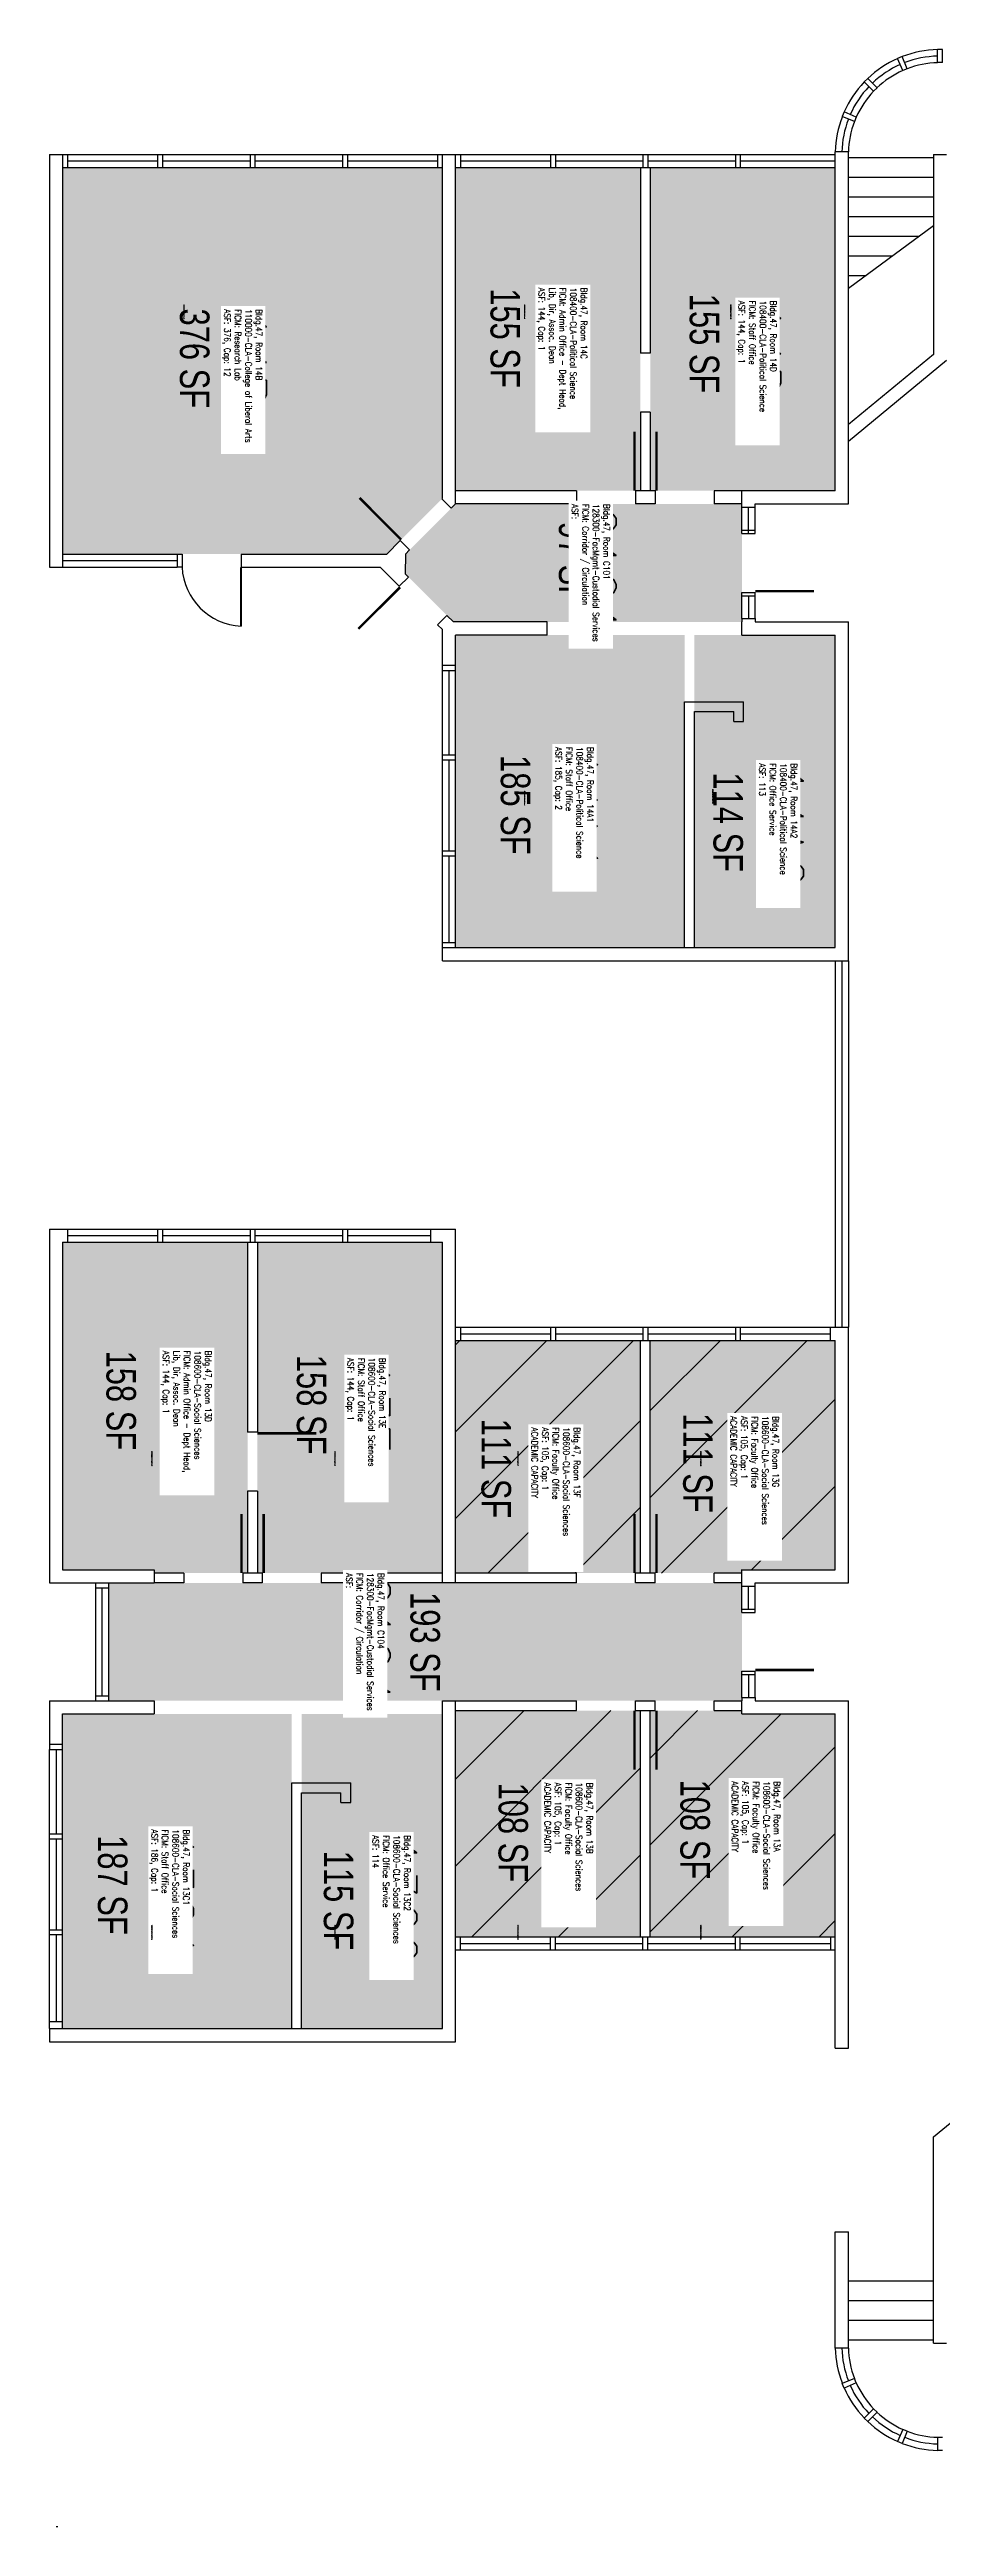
# Model space of a CAD drawing. Header units: inches. Extents: x -4 to 1564, y 0 to 1512.
# Drawn here: x -4 to 542, y 0 to 1512 of the extents above; entities that cross this region are included whole.
import ezdxf
from ezdxf.enums import TextEntityAlignment as Align

# ---------------------------------------------------------------- set-up
doc = ezdxf.new("R2010")
doc.units = ezdxf.units.IN
doc.header["$LTSCALE"] = 0.25
doc.header["$MEASUREMENT"] = 0
for name, color, linetype in [('A-DOOR', 2, 'CONTINUOUS'), ('A-FLOR', 3, 'CONTINUOUS'), ('A-GLAZ', 1, 'CONTINUOUS'), ('A-GLAZ-SILL', 2, 'CONTINUOUS'), ('A-IDEN-CNUM', 7, 'CONTINUOUS'), ('A-IDEN-RNUM', 7, 'CONTINUOUS'), ('A-IDEN-SNUM', 4, 'CONTINUOUS'), ('A-IDEN-VNUM', 4, 'CONTINUOUS'), ('A-WALL', 5, 'CONTINUOUS'), ('AREA-TEXT', 3, 'CONTINUOUS'), ('Rooms-Capacity', 4, 'CONTINUOUS'), ('Rooms-Category-Color', 7, 'CONTINUOUS'), ('Rooms-College-Color', 7, 'CONTINUOUS'), ('Rooms-Department-Color', 7, 'CONTINUOUS'), ('Rooms-Division-Color', 7, 'CONTINUOUS'), ('Rooms-Information', 7, 'CONTINUOUS')]:
    doc.layers.add(name, color=color, linetype=linetype)
doc.styles.add('AREA', font='arial.ttf', dxfattribs={"width": 0.75, "height": 18})
doc.styles.add('ROOMSNUMBER', font='txt.shx', dxfattribs={"height": 0.03})
doc.styles.add('ROOMVNUMBER', font='simplex.shx', dxfattribs={"width": 0.85})

msp = doc.modelspace()

# ---------------------------------------------------------------- hatches: boundary and pattern name
at = {"layer": 'Rooms-Capacity'}
h = msp.add_hatch(dxfattribs=at)
h.set_pattern_fill('ANSI31', color=256, scale=300, style=0)
h.paths.add_polyline_path([(357, 724), (305, 724), (302, 724), (247, 724), (244, 724), (244, 582), (354, 582), (357, 582)])
h = msp.add_hatch(dxfattribs=at)
h.set_pattern_fill('ANSI31', color=256, scale=300, style=0)
h.paths.add_polyline_path([(476, 724), (473, 724), (418, 724), (415, 724), (363, 724), (363, 582), (366, 582), (419, 582), (419, 584), (476, 584)])
h = msp.add_hatch(dxfattribs=at)
h.set_pattern_fill('ANSI31', color=256, scale=300, style=0)
h.paths.add_polyline_path([(357, 498), (354, 498), (244, 498), (244, 360), (247, 360), (302, 360), (305, 360), (357, 360)])
h = msp.add_hatch(dxfattribs=at)
h.set_pattern_fill('ANSI31', color=256, scale=300, style=0)
h.paths.add_polyline_path([(476, 496), (419, 496), (419, 498), (366, 498), (363, 498), (363, 360), (415, 360), (418, 360), (473, 360), (476, 360)])
at = {"layer": 'Rooms-Category-Color', "true_color": 0xe3f498}
msp.add_hatch(color=61, dxfattribs=at).paths.add_polyline_path([(236, 1440), (233, 1440), (178, 1440), (175, 1440), (121.5, 1440), (118.5, 1440), (65, 1440), (62, 1440), (7, 1440), (4, 1440), (4, 1204), (77, 1204), (77, 1204), (202, 1204), (236, 1238)])
at = {"layer": 'Rooms-Category-Color', "true_color": 0xfa9ba3}
for points in [[(357, 1440), (305, 1440), (302, 1440), (247, 1440), (244, 1440), (244, 1242.7), (354, 1242.7), (357, 1242.7)], [(476, 1440), (418, 1440), (415, 1440), (363, 1440), (363, 1290.7), (363, 1242.7), (366, 1242.7), (476, 1242.7)], [(244, 1136), (244, 1133), (244, 1081.4), (244, 1078.4), (244, 1022.9), (244, 1019.9), (244, 966.9), (244, 963.9), (384, 963.9), (384, 1154.6), (244, 1154.6)], [(390, 963.9), (476, 963.9), (476, 1154.6), (419, 1154.6), (390, 1154.6)], [(117, 784), (65, 784), (62, 784), (7, 784), (4, 784), (4, 584), (60, 584), (60, 582), (114, 582), (117, 582), (117, 632), (117, 632)], [(236, 784), (229, 784), (178, 784), (175, 784), (123, 784), (123, 632), (123, 582), (126, 582), (236, 582)], [(357, 724), (305, 724), (302, 724), (247, 724), (244, 724), (244, 582), (354, 582), (357, 582)], [(476, 724), (473, 724), (418, 724), (415, 724), (363, 724), (363, 582), (366, 582), (419, 582), (419, 584), (476, 584)], [(4, 474.3), (4, 422.8), (4, 419.8), (4, 364.3), (4, 361.3), (4, 308.3), (4, 303.9), (144, 303.9), (144, 496), (4, 496)], [(236, 303.9), (236, 496), (150, 496), (150, 303.9)], [(357, 498), (354, 498), (244, 498), (244, 360), (247, 360), (302, 360), (305, 360), (357, 360)], [(476, 496), (419, 496), (419, 498), (366, 498), (363, 498), (363, 360), (415, 360), (418, 360), (473, 360), (476, 360)]]:
    msp.add_hatch(color=241, dxfattribs=at).paths.add_polyline_path(points)
at = {"layer": 'Rooms-Category-Color', "true_color": 0xadadad}
for points in [[(366, 1234.6), (354, 1234.6), (244, 1234.6), (213.4, 1204), (213.3, 1192), (242.7, 1162.6), (419, 1162.6), (419, 1164.6), (419, 1178.6), (419, 1216.6), (419, 1218.6), (419, 1232.6), (419, 1234.6)], [(126, 576), (114, 576), (60, 576), (32, 576), (32, 573), (32, 507), (32, 504), (236, 504), (244, 504), (354, 504), (366, 504), (419, 504), (419, 506), (419, 520), (419, 558), (419, 560), (419, 576), (366, 576), (354, 576), (244, 576), (236, 576)]]:
    msp.add_hatch(color=253, dxfattribs=at).paths.add_polyline_path(points)
at = {"layer": 'Rooms-College-Color', "true_color": 0xb2d6e9}
for points in [[(236, 1440), (233, 1440), (178, 1440), (175, 1440), (121.5, 1440), (118.5, 1440), (65, 1440), (62, 1440), (7, 1440), (4, 1440), (4, 1204), (77, 1204), (77, 1204), (202, 1204), (236, 1238)], [(357, 1440), (305, 1440), (302, 1440), (247, 1440), (244, 1440), (244, 1242.7), (354, 1242.7), (357, 1242.7)], [(476, 1440), (418, 1440), (415, 1440), (363, 1440), (363, 1290.7), (363, 1242.7), (366, 1242.7), (476, 1242.7)], [(244, 1136), (244, 1133), (244, 1081.4), (244, 1078.4), (244, 1022.9), (244, 1019.9), (244, 966.9), (244, 963.9), (384, 963.9), (384, 1154.6), (244, 1154.6)], [(390, 963.9), (476, 963.9), (476, 1154.6), (419, 1154.6), (390, 1154.6)], [(117, 784), (65, 784), (62, 784), (7, 784), (4, 784), (4, 584), (60, 584), (60, 582), (114, 582), (117, 582), (117, 632), (117, 632)], [(236, 784), (229, 784), (178, 784), (175, 784), (123, 784), (123, 632), (123, 582), (126, 582), (236, 582)], [(357, 724), (305, 724), (302, 724), (247, 724), (244, 724), (244, 582), (354, 582), (357, 582)], [(476, 724), (473, 724), (418, 724), (415, 724), (363, 724), (363, 582), (366, 582), (419, 582), (419, 584), (476, 584)], [(4, 474.3), (4, 422.8), (4, 419.8), (4, 364.3), (4, 361.3), (4, 308.3), (4, 303.9), (144, 303.9), (144, 496), (4, 496)], [(236, 303.9), (236, 496), (150, 496), (150, 303.9)], [(357, 498), (354, 498), (244, 498), (244, 360), (247, 360), (302, 360), (305, 360), (357, 360)], [(476, 496), (419, 496), (419, 498), (366, 498), (363, 498), (363, 360), (415, 360), (418, 360), (473, 360), (476, 360)]]:
    msp.add_hatch(color=254, dxfattribs=at).paths.add_polyline_path(points)
at = {"layer": 'Rooms-College-Color', "true_color": 0xadadad}
for points in [[(366, 1234.6), (354, 1234.6), (244, 1234.6), (213.4, 1204), (213.3, 1192), (242.7, 1162.6), (419, 1162.6), (419, 1164.6), (419, 1178.6), (419, 1216.6), (419, 1218.6), (419, 1232.6), (419, 1234.6)], [(126, 576), (114, 576), (60, 576), (32, 576), (32, 573), (32, 507), (32, 504), (236, 504), (244, 504), (354, 504), (366, 504), (419, 504), (419, 506), (419, 520), (419, 558), (419, 560), (419, 576), (366, 576), (354, 576), (244, 576), (236, 576)]]:
    msp.add_hatch(color=253, dxfattribs=at).paths.add_polyline_path(points)
at = {"layer": 'Rooms-Department-Color', "true_color": 0xb2d6e9}
for points in [[(236, 1440), (233, 1440), (178, 1440), (175, 1440), (121.5, 1440), (118.5, 1440), (65, 1440), (62, 1440), (7, 1440), (4, 1440), (4, 1204), (77, 1204), (77, 1204), (202, 1204), (236, 1238)], [(357, 1440), (305, 1440), (302, 1440), (247, 1440), (244, 1440), (244, 1242.7), (354, 1242.7), (357, 1242.7)], [(476, 1440), (418, 1440), (415, 1440), (363, 1440), (363, 1290.7), (363, 1242.7), (366, 1242.7), (476, 1242.7)], [(244, 1136), (244, 1133), (244, 1081.4), (244, 1078.4), (244, 1022.9), (244, 1019.9), (244, 966.9), (244, 963.9), (384, 963.9), (384, 1154.6), (244, 1154.6)], [(390, 963.9), (476, 963.9), (476, 1154.6), (419, 1154.6), (390, 1154.6)], [(117, 784), (65, 784), (62, 784), (7, 784), (4, 784), (4, 584), (60, 584), (60, 582), (114, 582), (117, 582), (117, 632), (117, 632)], [(236, 784), (229, 784), (178, 784), (175, 784), (123, 784), (123, 632), (123, 582), (126, 582), (236, 582)], [(357, 724), (305, 724), (302, 724), (247, 724), (244, 724), (244, 582), (354, 582), (357, 582)], [(476, 724), (473, 724), (418, 724), (415, 724), (363, 724), (363, 582), (366, 582), (419, 582), (419, 584), (476, 584)], [(4, 474.3), (4, 422.8), (4, 419.8), (4, 364.3), (4, 361.3), (4, 308.3), (4, 303.9), (144, 303.9), (144, 496), (4, 496)], [(236, 303.9), (236, 496), (150, 496), (150, 303.9)], [(357, 498), (354, 498), (244, 498), (244, 360), (247, 360), (302, 360), (305, 360), (357, 360)], [(476, 496), (419, 496), (419, 498), (366, 498), (363, 498), (363, 360), (415, 360), (418, 360), (473, 360), (476, 360)]]:
    msp.add_hatch(color=254, dxfattribs=at).paths.add_polyline_path(points)
at = {"layer": 'Rooms-Department-Color', "true_color": 0xacacac}
for points in [[(366, 1234.6), (354, 1234.6), (244, 1234.6), (213.4, 1204), (213.3, 1192), (242.7, 1162.6), (419, 1162.6), (419, 1164.6), (419, 1178.6), (419, 1216.6), (419, 1218.6), (419, 1232.6), (419, 1234.6)], [(126, 576), (114, 576), (60, 576), (32, 576), (32, 573), (32, 507), (32, 504), (236, 504), (244, 504), (354, 504), (366, 504), (419, 504), (419, 506), (419, 520), (419, 558), (419, 560), (419, 576), (366, 576), (354, 576), (244, 576), (236, 576)]]:
    msp.add_hatch(color=253, dxfattribs=at).paths.add_polyline_path(points)
at = {"layer": 'Rooms-Division-Color', "true_color": 0xb2d6e9}
for points in [[(236, 1440), (233, 1440), (178, 1440), (175, 1440), (121.5, 1440), (118.5, 1440), (65, 1440), (62, 1440), (7, 1440), (4, 1440), (4, 1204), (77, 1204), (77, 1204), (202, 1204), (236, 1238)], [(357, 1440), (305, 1440), (302, 1440), (247, 1440), (244, 1440), (244, 1242.7), (354, 1242.7), (357, 1242.7)], [(476, 1440), (418, 1440), (415, 1440), (363, 1440), (363, 1290.7), (363, 1242.7), (366, 1242.7), (476, 1242.7)], [(244, 1136), (244, 1133), (244, 1081.4), (244, 1078.4), (244, 1022.9), (244, 1019.9), (244, 966.9), (244, 963.9), (384, 963.9), (384, 1154.6), (244, 1154.6)], [(390, 963.9), (476, 963.9), (476, 1154.6), (419, 1154.6), (390, 1154.6)], [(117, 784), (65, 784), (62, 784), (7, 784), (4, 784), (4, 584), (60, 584), (60, 582), (114, 582), (117, 582), (117, 632), (117, 632)], [(236, 784), (229, 784), (178, 784), (175, 784), (123, 784), (123, 632), (123, 582), (126, 582), (236, 582)], [(357, 724), (305, 724), (302, 724), (247, 724), (244, 724), (244, 582), (354, 582), (357, 582)], [(476, 724), (473, 724), (418, 724), (415, 724), (363, 724), (363, 582), (366, 582), (419, 582), (419, 584), (476, 584)], [(4, 474.3), (4, 422.8), (4, 419.8), (4, 364.3), (4, 361.3), (4, 308.3), (4, 303.9), (144, 303.9), (144, 496), (4, 496)], [(236, 303.9), (236, 496), (150, 496), (150, 303.9)], [(357, 498), (354, 498), (244, 498), (244, 360), (247, 360), (302, 360), (305, 360), (357, 360)], [(476, 496), (419, 496), (419, 498), (366, 498), (363, 498), (363, 360), (415, 360), (418, 360), (473, 360), (476, 360)]]:
    msp.add_hatch(color=254, dxfattribs=at).paths.add_polyline_path(points)
at = {"layer": 'Rooms-Division-Color', "true_color": 0xadadad}
for points in [[(366, 1234.6), (354, 1234.6), (244, 1234.6), (213.4, 1204), (213.3, 1192), (242.7, 1162.6), (419, 1162.6), (419, 1164.6), (419, 1178.6), (419, 1216.6), (419, 1218.6), (419, 1232.6), (419, 1234.6)], [(126, 576), (114, 576), (60, 576), (32, 576), (32, 573), (32, 507), (32, 504), (236, 504), (244, 504), (354, 504), (366, 504), (419, 504), (419, 506), (419, 520), (419, 558), (419, 560), (419, 576), (366, 576), (354, 576), (244, 576), (236, 576)]]:
    msp.add_hatch(color=253, dxfattribs=at).paths.add_polyline_path(points)

# ---------------------------------------------------------------- linework, layer by layer
at = {"layer": 'A-DOOR'}
for points in [[(353.3, 1242.7, 1.5, 1.5, 0), (353.3, 1278.7, 0, 0, 0), (354, 1278.7, 0, 0, 0.414214), (318, 1242.7, 0, 0, 0.414214)], [(366.8, 1242.7, 1.5, 1.5, 0), (366.8, 1278.7, 0, 0, 0), (366, 1278.7, 0, 0, -0.414214), (402, 1242.7, 0, 0, -0.414214)], [(210.8, 1212.8, 1.5, 1.5, 0), (185.4, 1238.3, 0, 0, 0), (184.8, 1237.7, 0, 0, -0.414214), (235.7, 1237.7, 0, 0, -0.414214)], [(427.1, 1181.4, 1.5, 1.5, 0), (463.1, 1181.4, 0, 0, 0), (463.1, 1180.6, 0, 0, 0.414214), (427.1, 1216.6, 0, 0, 0.414214)], [(210.2, 1183.8, 1.5, 1.5, 0), (184.7, 1158.4, 0, 0, 0), (184.2, 1158.9, 0, 0, 0.414214), (235.1, 1158.9, 0, 0, 0.414214)], [(123, 667.3, 1.5, 1.5, 0), (159, 667.3, 0, 0, 0), (159, 668, 0, 0, -0.414214), (123, 632, 0, 0, -0.414214)], [(113.3, 582, 1.5, 1.5, 0), (113.3, 618, 0, 0, 0), (114, 618, 0, 0, 0.414214), (78, 582, 0, 0, 0.414214)], [(126.8, 582, 1.5, 1.5, 0), (126.8, 618, 0, 0, 0), (126, 618, 0, 0, -0.414214), (162, 582, 0, 0, -0.414214)], [(353.3, 582, 1.5, 1.5, 0), (353.3, 618, 0, 0, 0), (354, 618, 0, 0, 0.414214), (318, 582, 0, 0, 0.414214)], [(366.8, 582, 1.5, 1.5, 0), (366.8, 618, 0, 0, 0), (366, 618, 0, 0, -0.414214), (402, 582, 0, 0, -0.414214)], [(427.1, 522.8, 1.5, 1.5, 0), (463.1, 522.8, 0, 0, 0), (463.1, 522, 0, 0, 0.414214), (427.1, 558, 0, 0, 0.414214)], [(353.3, 498, 1.5, 1.5, 0), (353.3, 462, 0, 0, 0), (354, 462, 0, 0, -0.414214), (318, 498, 0, 0, -0.414214)], [(366.8, 498, 1.5, 1.5, 0), (366.8, 462, 0, 0, 0), (366, 462, 0, 0, 0.414214), (402, 498, 0, 0, 0.414214)]]:
    msp.add_lwpolyline(points, format="xyseb", dxfattribs=at)
at = {"layer": 'A-DOOR', "const_width": 1.2}
msp.add_lwpolyline([(113, 1196), (113, 1160)], dxfattribs=at)
at = {"layer": 'A-DOOR'}
msp.add_arc((115, 1198), 38.1, 183.027, 266.973, dxfattribs=at)
at = {"layer": 'A-FLOR'}
for p, q in [((484, 1446), (536, 1446)), ((484, 1434), (536, 1434)), ((484, 1422), (536, 1422)), ((484, 1410), (536, 1410)), ((536, 1404.4), (484, 1366.1)), ((484, 1398), (527.3, 1398)), ((484, 1386), (511, 1386)), ((484, 1374), (494.7, 1374)), ((484, 149.9), (536, 149.9)), ((484, 137.9), (536, 137.9)), ((484, 125.9), (536, 125.9)), ((484, 113.9), (536, 113.9))]:
    msp.add_line(p, q, dxfattribs=at)
at = {"layer": 'A-GLAZ'}
for p, q in [((7, 1444), (62, 1444)), ((65, 1444), (118.5, 1444)), ((121.5, 1444), (175, 1444)), ((178, 1444), (233, 1444)), ((247, 1444), (302, 1444)), ((305, 1444), (358.5, 1444)), ((361.5, 1444), (415, 1444)), ((418, 1444), (476, 1444)), ((423, 1216.6), (423, 1232.6)), ((4, 1200), (74, 1200)), ((423, 1178.6), (423, 1164.6)), ((240, 1133), (240, 1081.4)), ((240, 1078.4), (240, 1022.9)), ((240, 1019.9), (240, 966.9)), ((480, 955.8), (480, 732)), ((7, 788), (62, 788)), ((65, 788), (118.5, 788)), ((121.5, 788), (175, 788)), ((178, 788), (229, 788)), ((247, 728), (302, 728)), ((305, 728), (358.5, 728)), ((361.5, 728), (415, 728)), ((418, 728), (473, 728)), ((28, 573), (28, 507)), ((423, 560), (423, 574)), ((423, 520), (423, 506)), ((0, 474.3), (0, 422.8)), ((0, 419.8), (0, 364.3)), ((0, 361.3), (0, 308.3)), ((247, 355.9), (302, 355.9)), ((305, 355.9), (358.5, 355.9)), ((361.5, 355.9), (415, 355.9)), ((418, 355.9), (473, 355.9))]:
    msp.add_line(p, q, dxfattribs=at)
for centre, start, end in [((540, 1448), 113.9325, 133.5675), ((540, 1448), 91.4325, 111.0675), ((540, 1448), 136.4325, 156.0675), ((540, 1448), 158.9325, 178.5692), ((540, 110.4), 181.4308, 201.0675), ((540, 110.4), 203.9325, 223.5675), ((540, 110.4), 226.4325, 246.0675), ((540, 110.4), 248.9325, 268.5675)]:
    msp.add_arc(centre, 60, start, end, dxfattribs=at)
at = {"layer": 'A-GLAZ-SILL'}
for p, q in [((7, 1448), (62, 1448)), ((7, 1440), (62, 1440)), ((65, 1448), (118.5, 1448)), ((65, 1440), (118.5, 1440)), ((121.5, 1448), (175, 1448)), ((121.5, 1440), (175, 1440)), ((178, 1448), (233, 1448)), ((178, 1440), (233, 1440)), ((247, 1448), (302, 1448)), ((247, 1440), (302, 1440)), ((305, 1448), (358.5, 1448)), ((305, 1440), (357, 1440)), ((361.5, 1448), (415, 1448)), ((363, 1440), (415, 1440)), ((418, 1448), (476, 1448)), ((418, 1440), (476, 1440)), ((419, 1218.6), (419, 1232.6)), ((427.1, 1218.6), (427.1, 1232.6)), ((4, 1204), (74, 1204)), ((4, 1196), (74, 1196)), ((419, 1164.6), (419, 1178.6)), ((427.1, 1164.6), (427.1, 1178.6)), ((236, 1081.4), (236, 1133)), ((244, 1081.4), (244, 1133)), ((236, 1022.9), (236, 1078.4)), ((244, 1022.9), (244, 1078.4)), ((236, 966.9), (236, 1019.9)), ((244, 966.9), (244, 1019.9)), ((476, 955.8), (476, 732)), ((484, 955.8), (484, 732)), ((7, 792), (62, 792)), ((65, 792), (118.5, 792)), ((121.5, 792), (175, 792)), ((178, 792), (229, 792)), ((7, 784), (62, 784)), ((65, 784), (117, 784)), ((123, 784), (175, 784)), ((178, 784), (229, 784)), ((247, 732), (302, 732)), ((305, 732), (358.5, 732)), ((361.5, 732), (415, 732)), ((418, 732), (473, 732)), ((247, 724), (302, 724)), ((305, 724), (357, 724)), ((363, 724), (415, 724)), ((418, 724), (473, 724)), ((24, 573), (24, 507)), ((32, 573), (32, 507)), ((419, 560), (419, 574)), ((427.1, 560), (427.1, 574)), ((419, 506), (419, 520)), ((427.1, 506), (427.1, 520)), ((-4, 422.8), (-4, 474.3)), ((4, 422.8), (4, 474.3)), ((-4, 364.3), (-4, 419.8)), ((4, 364.3), (4, 419.8)), ((-4, 308.3), (-4, 361.3)), ((4, 308.3), (4, 361.3)), ((247, 360), (302, 360)), ((247, 351.9), (302, 351.9)), ((305, 360), (357, 360)), ((305, 351.9), (358.5, 351.9)), ((361.5, 351.9), (415, 351.9)), ((363, 360), (415, 360)), ((418, 360), (473, 360)), ((418, 351.9), (473, 351.9))]:
    msp.add_line(p, q, dxfattribs=at)
for centre, radius, start, end in [((540, 1448), 64, 113.8432, 133.6569), ((540, 1448), 56, 114.0341, 133.4659), ((540, 1448), 64, 91.3431, 111.1569), ((540, 1448), 56, 91.5341, 110.9659), ((540, 1448), 64, 136.3432, 156.1569), ((540, 1448), 56, 136.5341, 155.9659), ((540.5, 1447.9), 64.5, 158.8842, 178.5353), ((539.9, 1448), 55.9, 159.0264, 178.489), ((541.2, 110.6), 65.2, 181.5223, 200.9759), ((540, 110.4), 56, 181.5324, 200.9659), ((540, 110.4), 64, 203.8431, 223.6569), ((540, 110.4), 56, 204.0341, 223.4659), ((540, 110.4), 64, 226.3431, 246.1568), ((540, 110.4), 56, 226.5341, 245.9658), ((540, 110.4), 64, 248.8431, 268.6569), ((540, 110.4), 56, 249.0342, 268.4659)]:
    msp.add_arc(centre, radius, start, end, dxfattribs=at)
at = {"layer": 'A-WALL'}
for p, q in [((538.5, 1504), (538.5, 1512)), ((541.5, 1512), (538.5, 1512)), ((541.5, 1504), (541.5, 1512)), ((516.9, 1507.7), (514.1, 1506.6)), ((517.2, 1499.2), (514.1, 1506.5)), ((520, 1500.3), (516.9, 1507.7)), ((520, 1500.3), (517.2, 1499.2)), ((541.5, 1504), (538.5, 1504)), ((495.8, 1494.3), (493.7, 1492.2)), ((499.3, 1486.5), (493.7, 1492.2)), ((501.5, 1488.7), (495.8, 1494.3)), ((501.5, 1488.7), (499.3, 1486.5)), ((481.5, 1473.9), (480.3, 1471.1)), ((487.7, 1468), (480.3, 1471.1)), ((488.8, 1470.8), (481.5, 1473.9)), ((488.8, 1470.8), (487.7, 1468)), ((-4, 1448), (4, 1448)), ((-4, 1448), (-4, 1196)), ((4, 1448), (4, 1196)), ((4, 1448), (7, 1448)), ((4, 1440), (7, 1440)), ((7, 1448), (7, 1440)), ((62, 1448), (62, 1440)), ((62, 1448), (65, 1448)), ((62, 1440), (65, 1440)), ((65, 1448), (65, 1440)), ((118.5, 1448), (118.5, 1440)), ((118.5, 1448), (121.5, 1448)), ((118.5, 1440), (121.5, 1440)), ((121.5, 1448), (121.5, 1440)), ((175, 1448), (175, 1440)), ((175, 1448), (178, 1448)), ((175, 1440), (178, 1440)), ((178, 1448), (178, 1440)), ((233, 1448), (236, 1448)), ((233, 1448), (233, 1440)), ((233, 1440), (236, 1440)), ((236, 1238), (236, 1448)), ((236, 1448), (244, 1448)), ((244, 1234.6), (244, 1448)), ((244, 1448), (247, 1448)), ((244, 1440), (247, 1440)), ((247, 1448), (247, 1440)), ((302, 1448), (305, 1448)), ((302, 1448), (302, 1440)), ((302, 1440), (305, 1440)), ((305, 1448), (305, 1440)), ((357, 1440), (363, 1440)), ((357, 1440), (357, 1326.7)), ((358.5, 1448), (361.5, 1448)), ((358.5, 1448), (358.5, 1440)), ((361.5, 1448), (361.5, 1440)), ((363, 1440), (363, 1326.7)), ((415, 1448), (418, 1448)), ((415, 1448), (415, 1440)), ((415, 1440), (418, 1440)), ((418, 1448), (418, 1440)), ((476, 1242.7), (476, 1449.5)), ((484, 1449.5), (476, 1449.5)), ((484, 1234.6), (484, 1449.5)), ((536, 1448), (536, 1325.9)), ((536, 1448), (544, 1448)), ((363, 1326.7), (357, 1326.7)), ((536, 1325.9), (484, 1283.1)), ((544, 1322.1), (484, 1272.7)), ((363, 1290.7), (357, 1290.7)), ((357, 1290.7), (357, 1242.7)), ((363, 1290.7), (363, 1242.7)), ((318, 1242.7), (244, 1242.7)), ((318, 1242.7), (318, 1234.6)), ((354, 1242.7), (354, 1234.6)), ((366, 1242.7), (354, 1242.7)), ((366, 1242.7), (366, 1234.6)), ((476, 1242.7), (402, 1242.7)), ((402, 1242.7), (402, 1234.6)), ((419, 1232.6), (419, 1242.7)), ((241.4, 1232.1), (235.7, 1237.7)), ((241.4, 1232.1), (244, 1234.6)), ((318, 1234.6), (244, 1234.6)), ((366, 1234.6), (354, 1234.6)), ((419, 1234.6), (402, 1234.6)), ((419, 1232.6), (427.1, 1232.6)), ((427.1, 1232.6), (427.1, 1234.6)), ((427.1, 1234.6), (484, 1234.6)), ((202, 1204), (210.3, 1212.3)), ((216, 1206.6), (210.3, 1212.3)), ((419, 1218.6), (427.1, 1218.6)), ((419, 1216.6), (419, 1218.6)), ((419, 1216.6), (427.1, 1216.6)), ((427.1, 1216.6), (427.1, 1218.6)), ((-4, 1196), (4, 1196)), ((74, 1204), (74, 1196)), ((74, 1204), (77, 1204)), ((77, 1196), (74, 1196)), ((77, 1204), (77, 1196)), ((113, 1204), (202, 1204)), ((113, 1204), (113, 1196)), ((113, 1196), (198, 1196)), ((198, 1196), (209.6, 1184.4)), ((213.4, 1204), (213.3, 1192)), ((213.4, 1204), (216, 1206.6)), ((215.3, 1190), (209.6, 1184.4)), ((213.3, 1192), (215.3, 1190)), ((419, 1180.6), (427.1, 1180.6)), ((419, 1178.6), (419, 1180.6)), ((427.1, 1178.6), (427.1, 1180.6)), ((238.8, 1166.6), (233.1, 1160.9)), ((238.8, 1166.6), (242.7, 1162.6)), ((419, 1178.6), (427.1, 1178.6)), ((419, 1164.6), (427.1, 1164.6)), ((419, 1164.6), (419, 1162.6)), ((427.1, 1164.6), (427.1, 1162.6)), ((233.1, 1160.9), (236, 1158)), ((236, 1136), (236, 1158)), ((300, 1162.6), (242.7, 1162.6)), ((300, 1154.6), (244, 1154.6)), ((244, 1136), (244, 1154.6)), ((300, 1154.6), (300, 1162.6)), ((419, 1154.6), (419, 1162.6)), ((419, 1154.6), (476, 1154.6)), ((427.1, 1162.6), (484, 1162.6)), ((476, 963.9), (476, 1154.6)), ((484, 955.8), (484, 1162.6)), ((244, 1136), (236, 1136)), ((236, 1133), (236, 1136)), ((244, 1133), (244, 1136)), ((236, 1133), (244, 1133)), ((384, 963.9), (384, 1113.9)), ((384, 1113.9), (420, 1113.9)), ((390, 963.9), (390, 1107.9)), ((390, 1107.9), (414, 1107.9)), ((414, 1101.9), (414, 1107.9)), ((420, 1101.9), (420, 1113.9)), ((414, 1101.9), (420, 1101.9)), ((236, 1081.4), (244, 1081.4)), ((236, 1078.4), (236, 1081.4)), ((236, 1078.4), (244, 1078.4)), ((244, 1078.4), (244, 1081.4)), ((236, 1022.9), (244, 1022.9)), ((236, 1019.9), (236, 1022.9)), ((236, 1019.9), (244, 1019.9)), ((244, 1019.9), (244, 1022.8)), ((236, 963.9), (236, 966.9)), ((236, 966.9), (244, 966.9)), ((236, 963.9), (476, 963.9)), ((236, 955.8), (236, 963.9)), ((236, 955.8), (484, 955.8)), ((244, 963.9), (244, 966.9)), ((244, 955.8), (244, 956)), ((-4, 792), (-4, 576)), ((-4, 792), (7, 792)), ((7, 792), (7, 784)), ((62, 792), (65, 792)), ((62, 792), (62, 784)), ((65, 792), (65, 784)), ((118.5, 792), (121.5, 792)), ((118.5, 792), (118.5, 784)), ((121.5, 792), (121.5, 784)), ((175, 792), (178, 792)), ((175, 792), (175, 784)), ((178, 792), (178, 784)), ((229, 792), (244, 792)), ((229, 792), (232, 792)), ((229, 784), (229, 792)), ((244, 576), (244, 792)), ((4, 784), (4, 584)), ((4, 784), (7, 784)), ((62, 784), (65, 784)), ((117, 784), (123, 784)), ((117, 784), (117, 668)), ((123, 784), (123, 668)), ((175, 784), (178, 784)), ((229, 784), (236, 784)), ((229, 784), (232, 784)), ((236, 576), (236, 784)), ((244, 732), (247, 732)), ((247, 732), (247, 724)), ((302, 732), (305, 732)), ((302, 732), (302, 724)), ((305, 732), (305, 724)), ((358.5, 732), (361.5, 732)), ((358.5, 732), (358.5, 724)), ((361.5, 732), (361.5, 724)), ((415, 732), (418, 732)), ((415, 732), (415, 724)), ((418, 732), (418, 724)), ((473, 724), (473, 732)), ((473, 732), (484, 732)), ((484, 576), (484, 732)), ((244, 724), (247, 724)), ((302, 724), (305, 724)), ((357, 582), (357, 724)), ((357, 724), (363, 724)), ((363, 582), (363, 724)), ((415, 724), (418, 724)), ((473, 724), (476, 724)), ((476, 584), (476, 724)), ((123, 668), (117, 668)), ((117, 632), (117, 582)), ((123, 632), (117, 632)), ((123, 632), (123, 582)), ((-4, 576), (60, 576)), ((4, 584), (60, 584)), ((24, 576), (24, 573)), ((32, 576), (32, 573)), ((60, 584), (60, 576)), ((78, 582), (60, 582)), ((78, 576), (60, 576)), ((78, 582), (78, 576)), ((114, 582), (114, 576)), ((126, 582), (114, 582)), ((126, 576), (114, 576)), ((126, 582), (126, 576)), ((236, 582), (162, 582)), ((162, 582), (162, 576)), ((240, 576), (162, 576)), ((244, 576), (236, 576)), ((318, 582), (244, 582)), ((318, 576), (244, 576)), ((318, 576), (318, 582)), ((354, 576), (354, 582)), ((366, 582), (354, 582)), ((366, 576), (354, 576)), ((366, 576), (366, 582)), ((419, 582), (402, 582)), ((402, 576), (402, 582)), ((419, 576), (402, 576)), ((419, 574), (419, 584.1)), ((419, 584), (476, 584)), ((427.1, 576), (484, 576)), ((427.1, 574), (427.1, 576)), ((24, 573), (32, 573)), ((419, 574), (427.1, 574)), ((419, 560), (427.1, 560)), ((419, 558), (419, 560)), ((427.1, 558), (427.1, 560)), ((419, 558), (427.1, 558)), ((419, 522), (427.1, 522)), ((419, 520), (419, 522)), ((419, 520), (427.1, 520)), ((427.1, 520), (427.1, 522)), ((-4, 504), (60, 504)), ((-4, 504), (-4, 474.3)), ((24, 507), (32, 507)), ((24, 507), (24, 504)), ((32, 507), (32, 504)), ((60, 504), (60, 496)), ((236, 303.9), (236, 504)), ((236, 504), (240, 504)), ((236, 504), (244, 504)), ((244, 504), (318, 504)), ((244, 360), (244, 504)), ((318, 498), (318, 504)), ((354, 498), (354, 504)), ((354, 504), (366, 504)), ((366, 498), (366, 504)), ((402, 498), (402, 504)), ((402, 504), (419, 504)), ((419, 506), (427.1, 506)), ((419, 506), (419, 504)), ((419, 496), (419, 504)), ((427.1, 506), (427.1, 504)), ((427.1, 504), (484, 504)), ((484, 351.9), (484, 504)), ((4, 496), (60, 496)), ((4, 474.3), (4, 496)), ((244, 498), (318, 498)), ((354, 498), (366, 498)), ((357, 360), (357, 498)), ((363, 360), (363, 498)), ((402, 498), (419, 498)), ((419, 496), (476, 496)), ((476, 360), (476, 496)), ((4, 477.3), (-4, 477.3)), ((-4, 474.3), (4, 474.3)), ((144, 303.9), (144, 453.9)), ((144, 453.9), (180, 453.9)), ((180, 441.9), (180, 453.9)), ((150, 447.9), (174, 447.9)), ((150, 303.9), (150, 447.9)), ((174, 441.9), (174, 447.9)), ((174, 441.9), (180, 441.9)), ((-4, 419.8), (-4, 422.8)), ((-4, 422.8), (4, 422.8)), ((-4, 419.8), (4, 419.8)), ((4, 419.8), (4, 422.8)), ((-4, 361.3), (-4, 364.3)), ((-4, 364.3), (4, 364.3)), ((4, 361.3), (4, 364.1)), ((-4, 361.3), (4, 361.3)), ((244, 295.9), (244, 360)), ((244, 360), (247, 360)), ((244, 351.9), (247, 351.9)), ((247, 351.9), (247, 360)), ((302, 351.9), (302, 360)), ((302, 360), (305, 360)), ((302, 351.9), (305, 351.9)), ((305, 351.9), (305, 360)), ((357, 360), (363, 360)), ((358.5, 351.9), (358.5, 360)), ((358.5, 351.9), (361.5, 351.9)), ((361.5, 351.9), (361.5, 360)), ((415, 351.9), (415, 360)), ((415, 360), (418, 360)), ((415, 351.9), (418, 351.9)), ((418, 351.9), (418, 360)), ((473, 360), (476, 360)), ((473, 360), (473, 351.9)), ((473, 351.9), (476, 351.9)), ((476, 291.9), (476, 360)), ((484, 291.9), (484, 351.9)), ((-4, 303.9), (-4, 308.3)), ((-4, 308.3), (4, 308.3)), ((-4, 303.9), (236, 303.9)), ((-4, 303.9), (-4, 295.9)), ((4, 303.9), (4, 308.3)), ((-4, 295.9), (244, 295.9)), ((476, 291.9), (484, 291.9)), ((536, 237.8), (596, 287.2)), ((536, 111.9), (536, 237.8)), ((476, 108.9), (476, 179.9)), ((476, 179.9), (484, 179.9)), ((484, 108.9), (484, 179.9)), ((484, 108.9), (476, 108.9)), ((484, 108.9), (476, 108.9)), ((536, 111.9), (544, 111.9)), ((487.7, 90.3), (480.3, 87.3)), ((481.5, 84.5), (480.3, 87.3)), ((488.8, 87.6), (481.5, 84.5)), ((488.8, 87.6), (487.7, 90.3)), ((499.3, 71.8), (493.7, 66.2)), ((495.8, 64.1), (493.7, 66.2)), ((501.5, 69.7), (495.8, 64.1)), ((501.5, 69.7), (499.3, 71.8)), ((517.2, 59.2), (514.1, 51.8)), ((516.9, 50.7), (514.1, 51.8)), ((520, 58.1), (516.9, 50.7)), ((520, 58.1), (517.2, 59.2)), ((541.5, 54.4), (538.5, 54.4)), ((538.5, 54.4), (538.5, 46.4)), ((541.5, 46.4), (538.5, 46.4)), ((0, 0), (1, 0)), ((0, 0), (1, 0))]:
    msp.add_line(p, q, dxfattribs=at)

# ---------------------------------------------------------------- texts
at = {"layer": 'A-IDEN-CNUM', "style": 'ROOMSNUMBER'}
for s, p in [('CAD #047-0_0014-0B', (78, 1353.2)), ('CAD #047-0_0014-0C', (286.1, 1353.2)), ('CAD #047-0_0014-0D', (412, 1353.2)), ('CAD #047-0_C101-00', (327.5, 1191.4)), ('CAD #047-0_0014-1A', (286.1, 1056.4)), ('CAD #047-0_0014-2A', (401, 1057.4)), ('CAD #047-0_0013-0D', (58.4, 653.2)), ('CAD #047-0_0013-0E', (170.2, 653.2)), ('CAD #047-0_0013-0F', (282, 653.2)), ('CAD #047-0_0013-0G', (393.7, 653.2)), ('CAD #047-0_C104-00', (185.8, 536.9)), ('CAD #047-0_0013-1C', (58.4, 364)), ('CAD #047-0_0013-2C', (170.2, 364)), ('CAD #047-0_0013-0B', (282, 364)), ('CAD #047-0_0013-0A', (393.7, 364))]:
    msp.add_text(s, height=0.36, rotation=270, dxfattribs=at).set_placement(p)
at = {"layer": 'A-IDEN-RNUM', "style": 'ROOMSNUMBER'}
for s, p in [('0014-B0', (78, 1356.2)), ('0014-C0', (286.1, 1356.2)), ('0014-D0', (412, 1356.2)), ('C101-00', (327.5, 1194.4)), ('0014-A1', (286.1, 1059.4)), ('0014-A2', (401, 1060.4)), ('0013-D0', (58.4, 656.2)), ('0013-E0', (170.2, 656.2)), ('0013-F0', (282, 656.2)), ('0013-G0', (393.7, 656.2)), ('C104-00', (185.8, 539.9)), ('0013-C1', (58.4, 367)), ('0013-C2', (170.2, 367)), ('0013-B0', (282, 367)), ('0013-A0', (393.7, 367))]:
    msp.add_text(s, height=0.36, rotation=270, dxfattribs=at).set_placement(p)
at = {"layer": 'A-IDEN-SNUM', "style": 'ROOMSNUMBER'}
for s, p in [('04700014B0', (78, 1356.2)), ('04700014C0', (286.1, 1356.2)), ('04700014D0', (412, 1356.2)), ('0470C10100', (327.5, 1194.4)), ('04700014A1', (286.1, 1059.4)), ('04700014A2', (401, 1060.4)), ('04700013D0', (58.4, 656.2)), ('04700013E0', (170.2, 656.2)), ('04700013F0', (282, 656.2)), ('04700013G0', (393.7, 656.2)), ('0470C10400', (185.8, 539.9)), ('04700013C1', (58.4, 367)), ('04700013C2', (170.2, 367)), ('04700013B0', (282, 367)), ('04700013A0', (393.7, 367))]:
    msp.add_text(s, height=0.36, rotation=270, dxfattribs=at).set_placement(p)
at = {"layer": 'A-IDEN-VNUM', "style": 'ROOMVNUMBER', "width": 0.85}
for s, p in [('14B', (101.5, 1353.5)), ('14C', (293.5, 1366.6)), ('14D', (415.7, 1358.7)), ('C101', (315.1, 1234.6)), ('14A1', (303.8, 1086.2)), ('14A2', (429.5, 1076.3)), ('13D', (64, 717.7)), ('13E', (176.8, 713.4)), ('13G', (412, 677.8)), ('13F', (290.5, 670.9)), ('C104', (177.2, 582)), ('13B', (298.3, 454.1)), ('13A', (412.8, 454.9)), ('13C1', (57, 425.5)), ('13C2', (193.3, 422))]:
    msp.add_text(s, height=27, rotation=270, dxfattribs=at).set_placement(p)
at = {"layer": 'AREA-TEXT', "style": 'AREA', "width": 0.75}
for s, p in [('155 SF', (274.4, 1335.9)), ('155 SF', (396.1, 1332.5)), ('376 SF', (84.7, 1323.5)), ('97 SF', (316.2, 1198.6)), ('185 SF', (280.7, 1050.9)), ('114 SF', (410.6, 1040.3)), ('158 SF', (39.8, 687.4)), ('158 SF', (156.1, 684.8)), ('111 SF', (268.9, 645.8)), ('111 SF', (392.1, 649.2)), ('193 SF', (225.5, 540)), ('108 SF', (390.4, 425.5)), ('108 SF', (279.3, 423.7)), ('187 SF', (34.6, 391.6)), ('115 SF', (172.6, 382.1))]:
    msp.add_text(s, height=18, rotation=270, dxfattribs=at).set_placement(p, align=Align.MIDDLE_CENTER)

# ---------------------------------------------------------------- next in the draw order: texts
at = {"layer": 'Rooms-Information', "width": 86.4, "attachment_point": 7, "rotation": 270, "style": 'ROOMVNUMBER', "bg_fill": 3, "box_fill_scale": 1.5, "bg_fill_color": 256, "bg_fill_true_color": 13158600, "bg_fill_transparency": 0}
for s, insert, char_height in [('Bldg.47, Room 14C^M^J108400-CLA-Political Science^M^JFICM: Admin Office - Dept Head, Lib, Dir, Assoc. Dean^M^JASF: 144, Cap: 1', (293.5, 1366.6), 3.8571), ('Bldg.47, Room 14B^M^J110000-CLA-College of Liberal Arts^M^JFICM: Research Lab^M^JASF: 376, Cap: 12', (101.5, 1353.5), 3.857), ('Bldg.47, Room 14D^M^J108400-CLA-Political Science^M^JFICM: Staff Office^M^JASF: 144, Cap: 1', (415.7, 1358.7), 3.857), ('Bldg.47, Room C101^M^J128300-FacMgmt-Custodial Services^M^JFICM: Corridor / Circulation^M^JASF: ', (315.1, 1234.6), 3.857), ('Bldg.47, Room 14A1^M^J108400-CLA-Political Science^M^JFICM: Staff Office^M^JASF: 185, Cap: 2', (303.8, 1086.2), 3.857), ('Bldg.47, Room 14A2^M^J108400-CLA-Political Science^M^JFICM: Office Service^M^JASF: 113', (429.5, 1076.3), 3.857), ('Bldg.47, Room 13D^M^J108600-CLA-Social Sciences^M^JFICM: Admin Office - Dept Head, Lib, Dir, Assoc. Dean^M^JASF: 144, Cap: 1', (64, 717.7), 3.8571), ('Bldg.47, Room 13E^M^J108600-CLA-Social Sciences^M^JFICM: Staff Office^M^JASF: 144, Cap: 1', (176.8, 713.4), 3.857), ('Bldg.47, Room 13F^M^J108600-CLA-Social Sciences^M^JFICM: Faculty Office^M^JASF: 105, Cap: 1^M^JACADEMIC CAPACITY', (290.5, 670.9), 3.8571), ('Bldg.47, Room 13G^M^J108600-CLA-Social Sciences^M^JFICM: Faculty Office^M^JASF: 105, Cap: 1^M^JACADEMIC CAPACITY', (412, 677.8), 3.8571), ('Bldg.47, Room C104^M^J128300-FacMgmt-Custodial Services^M^JFICM: Corridor / Circulation^M^JASF: ', (177.2, 582), 3.857), ('Bldg.47, Room 13B^M^J108600-CLA-Social Sciences^M^JFICM: Faculty Office^M^JASF: 105, Cap: 1^M^JACADEMIC CAPACITY', (298.3, 454.1), 3.8571), ('Bldg.47, Room 13A^M^J108600-CLA-Social Sciences^M^JFICM: Faculty Office^M^JASF: 105, Cap: 1^M^JACADEMIC CAPACITY', (412.8, 454.9), 3.8571), ('Bldg.47, Room 13C1^M^J108600-CLA-Social Sciences^M^JFICM: Staff Office^M^JASF: 186, Cap: 1', (57, 425.5), 3.857), ('Bldg.47, Room 13C2^M^J108600-CLA-Social Sciences^M^JFICM: Office Service^M^JASF: 114', (193.3, 422), 3.857)]:
    msp.add_mtext(s, dxfattribs=dict(at, insert=insert, char_height=char_height))

doc.saveas('drawing.dxf')
